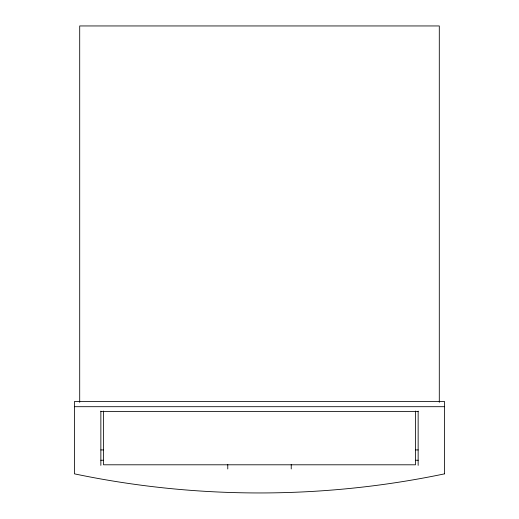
<?xml version="1.0" encoding="UTF-8"?>
<svg xmlns="http://www.w3.org/2000/svg" width="519" height="519" viewBox="0 0 519 519"><rect width="100%" height="100%" fill="white"/><g stroke="black" fill="none" stroke-linecap="round" stroke-linejoin="round"><path stroke-width="0.78" d="M74.418 406.695L444.582 406.695M100.855 411.45L418.145 411.45M100.855 449.934L103.287 449.934M415.713 449.934L418.145 449.934M100.855 460.243L103.281 460.243M415.719 460.243L418.145 460.243M439.295 402.361L439.295 25.95L79.705 25.95L79.705 402.361M418.145 411.126L418.145 465.394M415.498 411.042L415.498 464.797L103.502 464.797L103.502 411.042M291.23 464.544L291.23 468.962M227.77 464.544L227.77 468.962M100.855 411.126L100.855 465.394M444.582 473.841C322.915 499.323 196.085 499.323 74.418 473.841L74.418 401.544L444.582 401.544L444.582 473.841"/></g></svg>
